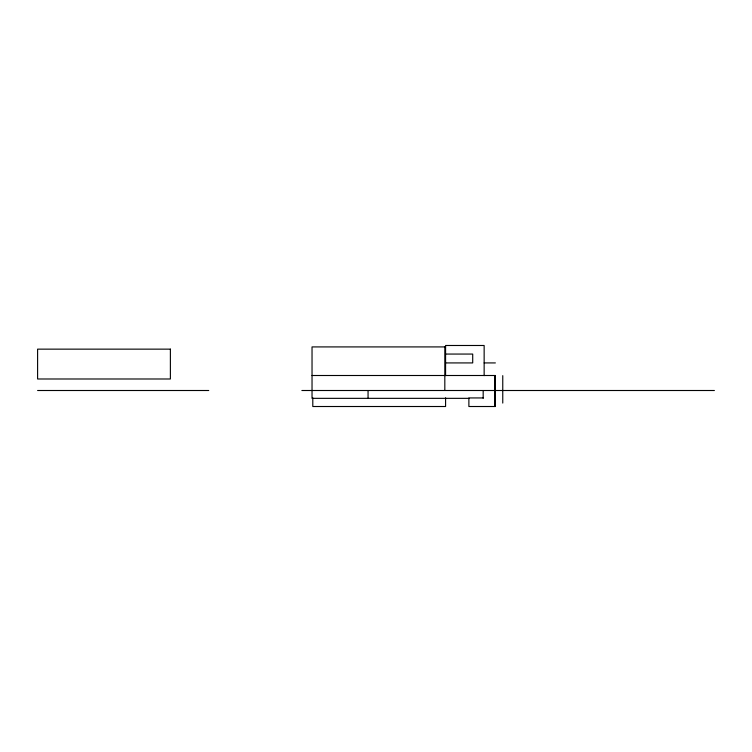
<?xml version="1.0" encoding="UTF-8"?>
<svg xmlns="http://www.w3.org/2000/svg" width="752" height="752" viewBox="0 0 752 752"><rect width="100%" height="100%" fill="white"/><g stroke="black" fill="none" stroke-linecap="round" stroke-linejoin="round"><path stroke-width="1.13" d="M445.579 346.916L312.033 346.916L312.033 398.344L469.079 398.344M445.579 354.06L472.707 354.06L472.707 362.925L445.579 362.925M484.147 362.925L495.38 362.925M312.033 375.502L495.38 375.502L495.38 406.512L468.881 406.512L468.881 397.94L483.179 397.94M37.6 390.504L208.746 390.504M301.872 390.504L714.4 390.504M502.759 375.643L502.759 403.072M494.609 375.502L494.609 406.512M484.147 375.615L484.147 345.488L445.579 345.488L445.579 375.624M483.179 390.504L483.179 398.344M445.579 397.808L445.579 406.512L312.794 406.512L312.794 397.789M444.817 346.916L444.817 390.504M368.057 390.504L368.057 398.344M170.384 349.144L37.6 349.144L37.6 378.989L170.384 378.989L170.384 349.144"/></g></svg>
